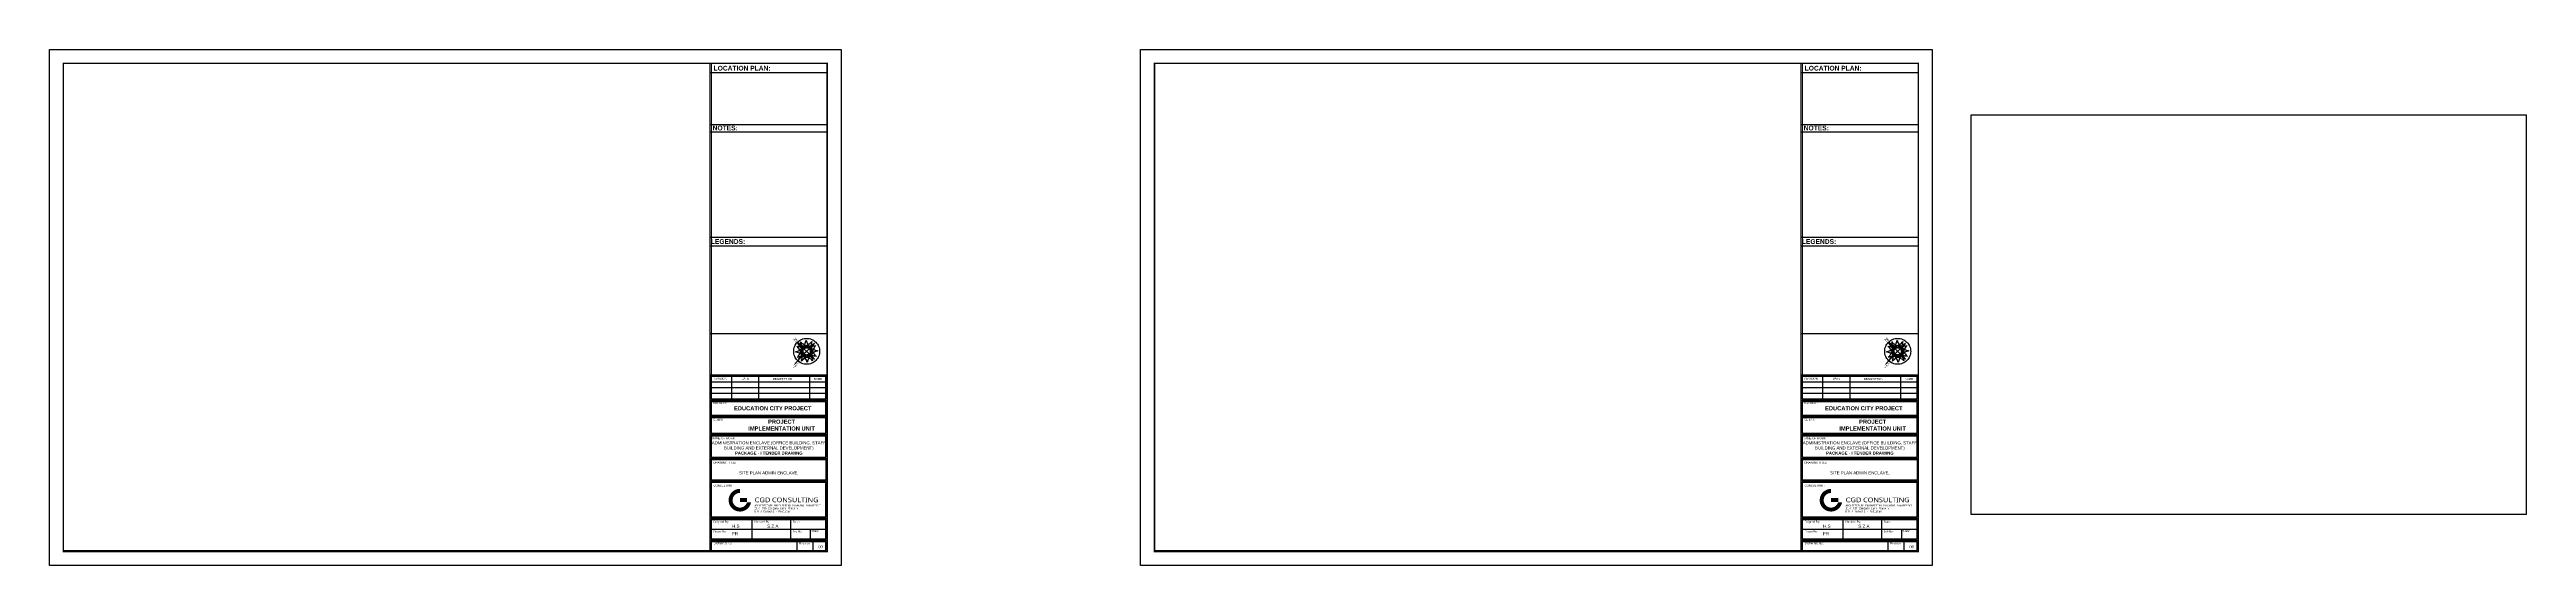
# Paper-space layout 'Layout1' of a CAD drawing. Header units: inches. Extents: x 16 to 105.8, y -6.3 to 12.4.
# The model-space entities are those that its viewports show. They can reach past a viewport. Long polylines and large blocks are cut down to what shows.
import ezdxf

# ---------------------------------------------------------------- set-up
doc = ezdxf.new("R2010")
doc.units = ezdxf.units.IN
doc.header["$LTSCALE"] = 10
for name, pattern in [('Amconstr', [9999, 9999, 0]), ('HIDDEN', [9.524999999999995, 6.349999999999998, -3.174999999999998]), ('HIDDEN2', [0.1875, 0.125, -0.0625])]:
    doc.linetypes.add(name, pattern=pattern)
for name, color, linetype in [('E--CONCRETE-SHADE', 253, 'Continuous'), ('FURN', 6, 'Continuous'), ('N', 170, 'Continuous'), ('NORTH DIR', 7, 'Continuous'), ('TEXT', 3, 'Continuous'), ('VILLA 200 TITLE SHEET$0$SHEET', 7, 'Continuous'), ('VILLA 200 TITLE SHEET$0$TEXT_R', 1, 'Continuous'), ('WALL HATCH EXIST', 253, 'Continuous')]:
    doc.layers.add(name, color=color, linetype=linetype)
doc.styles.add('ARIAL', font='arial.ttf')
doc.styles.add('OUT', font='times.ttf')
doc.styles.add('VILLA 200 TITLE SHEET$0$ROMANC', font='times.ttf')
doc.styles.add('VILLA 200 TITLE SHEET$0$Standard', font='sanss___.ttf')
doc.styles.add('VILLA 200 TITLE SHEET$0$style8', font='times.ttf')

# ---------------------------------------------------------------- blocks, each defined once
blk = doc.blocks.new('A$Ccc5a4815')
at = {"layer": 'N', "ltscale": 25}
h = blk.add_hatch(color=1, dxfattribs=at)
h.paths.add_polyline_path([(0.7743288392773522, 0.3415338024875538), (0.615514298626195, 0.56193112120215, -0.03495210480946762), (0.6053197508154256, 0.5450138032046539, -0.04332354169852892), (0.5895805049755154, 0.5262821367893906)])
h.paths.add_polyline_path([(0.7743288392773451, 0.9110689257833968), (0.5539315205468185, 0.7522543851800378, -0.07839435507942977), (0.5895805049914458, 0.7263205914974975)])
h.paths.add_polyline_path([(0.1432109378543416, 0.9726517039105573), (0.3546577967227265, 0.6688306778832924, -0.07685512860062152), (0.373802804411568, 0.7075889250662968, -0.04332354169852892), (0.3895420502674085, 0.7263205914974904)])
h.paths.add_polyline_path([(0.204793715933711, 0.3415338025034842), (0.4251910346642376, 0.5003483431068432, -0.07839435507944145), (0.3895420502514781, 0.5262821367893906)])
at = {"layer": 'TEXT'}
blk.add_hatch(color=7, dxfattribs=at).paths.add_polyline_path([(0.4880765475402598, 0.6276651209280288), (0.1157918022118025, 0.2223565202472884), (0.1187612623589374, 0.2196290066593036), (0.4910460076796568, 0.6249376073499988)])
at = {"layer": 'N', "color": 7, "ltscale": 25}
for p, q in [((0.1432109378543416, 0.9726517039105573), (0.7743288392773522, 0.3415338024875538)), ((0.1432109378543416, 0.9726517039105573), (0.4470319638816065, 0.7612048450421796)), ((0.3546577967227265, 0.6688306778832924), (0.1432109378543416, 0.9726517039105573)), ((0.204793715933711, 0.3415338025034842), (0.7743288392773451, 0.9110689257833968)), ((0.7743288392773451, 0.9110689257833968), (0.5539315205468185, 0.7522543851800378)), ((0.615514298626195, 0.6906716070688006), (0.7743288392773451, 0.9110689257833968)), ((0.3636082565848682, 0.5619311212180804), (0.204793715933711, 0.3415338025034842)), ((0.4251910346642376, 0.5003483431068432), (0.204793715933711, 0.3415338025034842)), ((0.5539315205308952, 0.5003483431068503), (0.7743288392773522, 0.3415338024875538)), ((0.7743288392773522, 0.3415338024875538), (0.615514298626195, 0.56193112120215))]:
    blk.add_line(p, q, dxfattribs=at)
at = {"layer": 'N', "color": 7}
for p, q in [((0.3895420502674085, 0.7263205914974904), (0.1432109378543416, 0.9726517039105573)), ((0.5895805049914458, 0.7263205914974975), (0.7743288392773451, 0.9110689257833968)), ((0.3895420502514781, 0.5262821367893906), (0.204793715933711, 0.3415338025034842))]:
    blk.add_line(p, q, dxfattribs=at)
at = {"layer": 'N', "color": 0, "lineweight": 25}
blk.add_lwpolyline([(0.02507911979976285, 0.1206576046863432, 0, 0.06048000000000001, 0), (0.117271716874555, 0.2209867974689246, 0.0036288, 0.0036288, 0)], format="xyseb", dxfattribs=at)
at = {"layer": 'N', "color": 0, "lineweight": 25, "extrusion": (1.381066423456795e-05, 1.711078395629521e-05, 0.9999999997582433), "elevation": -0.3486529946530273}
blk.add_lwpolyline([(0.02510457443767192, 0.1206446087616695, 0, 0.06048000000000001, 0), (0.1172765320508076, 0.2209927632461589, 0.0036288, 0.0036288, 0)], format="xyseb", dxfattribs=at)
at = {"layer": 'N', "color": 7}
blk.add_circle((0.4895612775975664, 0.6263013641354718), 0.1414485478278673, dxfattribs=at)
at = {"layer": 'NORTH DIR', "color": 1, "linetype": 'HIDDEN', "ltscale": 0.1}
for points in [[(0.5135077615841865, 0.2240738001191289, 0.2928932188136866), (0.09222590093418859, 0.6083420318105439, 0.2928932188137685), (0.4764941326258523, 1.029623892460485, 0.2928932188136866), (0.8977759932756868, 0.6453556607687858, 0.2928932188137685)], [(0.4764941326257031, 1.029623892460194, 0.2928932188136866), (0.8977759932756868, 0.6453556607687858, 0.2928932188137685), (0.5135077615840302, 0.2240738001188305, 0.2928932188136866), (0.09222590093418859, 0.6083420318105439, 0.2928932188137685)], [(0.8530677763388184, 0.4414886946863419, 0.2928932188136866), (0.3096407955016218, 0.2687820170557984, 0.2928932188137685), (0.1369341178710783, 0.8122089978929665, 0.2928932188136866), (0.6803610987082536, 0.9849156755235313, 0.2928932188137685)], [(0.1369341178710783, 0.8122089978929665, 0.2928932188136866), (0.6803610987082536, 0.9849156755235313, 0.2928932188137685), (0.8530677763388184, 0.4414886946863419, 0.2928932188136866), (0.3096407955016218, 0.2687820170557984, 0.2928932188137685)], [(0.1554409323503094, 0.4094339517224483, 0.2928932188136866), (0.277586052537508, 0.9664088610444139, 0.2928932188137685), (0.8345609618597294, 0.8442637408571727, 0.2928932188136866), (0.7124158416723745, 0.2872888315349158, 0.2928932188137685)], [(0.8345609618595802, 0.8442637408568743, 0.2928932188136866), (0.7124158416723745, 0.2872888315349158, 0.2928932188137685), (0.1554409323501531, 0.4094339517221499, 0.2928932188136866), (0.277586052537508, 0.9664088610444139, 0.2928932188137685)], [(0.4852858252579679, 0.8382849448616483, 0.1268598382015373), (0.7064370456770348, 0.6365639681366702, 0.1268598382016828), (0.5047160689518364, 0.4154127477173546, 0.1268598382015916), (0.2835648485327766, 0.6171337244426951, 0.1268598382014802)], [(0.3070343535416811, 0.7241533532550051, 0.1268598382009408), (0.5923054540702424, 0.8148154398528504, 0.1268598382009427), (0.6829675406681304, 0.5295443393243602, 0.1268598382009408), (0.3976964401396401, 0.4388822527264722, 0.1268598382009427)], [(0.6732524188219529, 0.7409804378959279, 0.1268598382015814), (0.609132538711286, 0.4485973745726142, 0.1268598382016187), (0.3167494753877875, 0.5127172546831034, 0.1268598382015269), (0.3808693554985894, 0.8051003180067156, 0.1268598382015988)]]:
    blk.add_lwpolyline(points, format="xyb", close=True, dxfattribs=at)
at = {"layer": 'NORTH DIR', "color": 250, "linetype": 'HIDDEN2', "ltscale": 12}
blk.add_circle((0.4950009471049412, 0.6268488462896613), 0.4704, dxfattribs=at)
at = {"layer": 'TEXT'}
blk.add_lwpolyline([(0.1157918022118025, 0.2223565202472884), (0.1187612623600458, 0.2196290066604121), (0.4910460076796568, 0.6249376073499988), (0.4880765475314064, 0.6276651209368822), (0.1157918022118025, 0.2223565202472884)], dxfattribs=at)
at = {"layer": 'N', "color": 7, "ltscale": 20, "style": 'OUT'}
blk.add_text('N', height=0.1306368, rotation=45, dxfattribs=at).set_placement((0.09210776723576686, 0.9411284140548943))
at = {"layer": 'N', "color": 250, "lineweight": 25, "extrusion": (1.381066423456794e-05, 1.711078395629521e-05, 0.9999999997582433), "style": 'OUT'}
blk.add_text('QIBLA (267°34\'5" )', height=0.0508032, rotation=45.52370919521076, dxfattribs=at).set_placement((0.03901496739523545, 0.01124599787667874, -0.348634240414635))

msp = doc.modelspace()

# ---------------------------------------------------------------- hatches: boundary and pattern name
at = {"layer": 'E--CONCRETE-SHADE'}
h = msp.add_hatch(dxfattribs=at)
h.set_pattern_fill('ANSI32', color=253, scale=20)
h.set_pattern_definition([(45, (0, 0), (-5.303300858899106, 5.303300858899107), []), (45, (3.5355339, 0), (-5.303300858899106, 5.303300858899107), [])])
h.paths.add_polyline_path([(6328.180768419487, 402.7645631779602), (6322.180768419401, 402.7645631779602), (6322.1807684194, 394.7645631779602), (6328.180768419487, 394.7645631779602)], flags=17)
h.paths.add_polyline_path([(6328.180768419487, 400.7645631779602), (6328.180768419487, 402.7645631779602), (6322.180768419401, 402.7645631779602), (6322.1807684194, 394.7645631779602), (6328.180768419487, 394.7645631779602)], flags=17)
at = {"layer": 'WALL HATCH EXIST', "linetype": 'Amconstr', "lineweight": 25}
h = msp.add_hatch(dxfattribs=at)
h.set_pattern_fill('AR-CONC', color=256)
h.set_pattern_definition([(49.99999999999999, (-2543.174377, 4597.89526), (182.184668996004, -15.93908553890309), [19.05, -209.55]), (355, (-2543.174377, 4597.89526), (-35.24342142496934, 191.0568452390351), [15.24, -167.64058417]), (100.4514447, (-2527.99237, 4596.5670065), (146.9412470903533, 175.1177519121951), [16.1900088, -178.0902446]), (46.18420000000002, (-2543.174377, 4648.69526), (271.0790408921299, -42.04232793272715), [28.575, -314.3249999999999]), (96.63555760999996, (-2520.584477, 4645.191760000001), (237.404134051503, 247.4261245977215), [24.28502314, -267.13560816]), (351.1841511700001, (-2543.174377, 4648.69526), (237.404134064977, 247.4261245855326), [22.85996707, -251.45973192]), (21, (-2517.774377, 4635.995260000001), (151.6143912691325, -102.2651981870876), [19.05, -209.55]), (326.0000000000001, (-2517.774377, 4635.995260000001), (61.80202834764707, 184.1879661223193), [15.24, -167.64]), (71.45144499999999, (-2505.1398444, 4627.4731601), (213.4164192787161, 81.92276888590524), [16.1900088, -178.0899376]), (37.50000000000001, (-2543.174377, 4597.89526), (3.088603250591817, 84.55503887315311), [0, -165.608, 0, -170.18, 0, -168.275]), (7.499999999999999, (-2543.174377, 4597.89526), (66.81966251030575, 100.1805748181195), [0, -97.02799999999999, 0, -161.798, 0, -64.135]), (327.5, (-2599.816377, 4597.89526), (135.5905951668714, -5.728743992673444), [0, -63.5, 0, -198.12, 0, -262.89]), (317.5, (-2625.216377, 4597.89526), (148.129181386018, 25.42649103333303), [0, -82.55, 0, -131.572, 0, -186.69])])
h.paths.add_polyline_path([(4284.382099386432, 3408.267208869548), (4261.658533075311, 3408.267208869548), (4261.658533075311, 3406.767208869548), (4284.382099386432, 3406.767208869548)])

psp = doc.layouts.get("Layout1")

# ---------------------------------------------------------------- hatches: boundary and pattern name
h = psp.add_hatch(color=16)
h.dxf.hatch_style = 1
h.set_gradient(color1=(127, 0, 0), color2=(255, 41, 41), one_color=1, tint=0.5799999833106995, name='INVCURVED')
edge = h.paths.add_edge_path()
edge.add_arc((41.01608834689336, -3.971530119728634), 0.2681650934666897, 90.00000000000172, 344.1941666297146)
edge.add_line((41.27411418985046, -4.044572448006669), (41.42098025420763, -4.044572448006669))
edge.add_arc((41.01608834689348, -3.971530119728548), 0.4114275614598377, 90.0000000000162, 349.77385231040506, ccw=False)
edge.add_line((41.01608834689336, -3.560102558268712), (41.01608834689336, -3.703365026261949))
h = psp.add_hatch(color=16)
h.dxf.hatch_style = 1
h.set_gradient(color1=(127, 0, 0), color2=(255, 41, 41), one_color=1, tint=0.5799999833106995, name='INVCURVED')
edge = h.paths.add_edge_path()
edge.add_arc((80.59514057578099, -3.971530119728634), 0.2681650934666897, 90.00000000000172, 344.1941666297146)
edge.add_line((80.85316641873808, -4.044572448006669), (81.00003248309525, -4.044572448006669))
edge.add_arc((80.5951405757811, -3.971530119728548), 0.4114275614598377, 90.0000000000162, 349.77385231040506, ccw=False)
edge.add_line((80.59514057578099, -3.560102558268712), (80.59514057578099, -3.703365026261949))
at = {"lineweight": -3}
h = psp.add_hatch(color=0, dxfattribs=at)
h.dxf.hatch_style = 1
h.paths.add_polyline_path([(41.01608834689336, -4.036121624024016), (41.276993827773, -4.036121624024016), (41.276993827773, -3.893397289965726), (41.01608834689336, -3.893397289965726)])
h = psp.add_hatch(color=0, dxfattribs=at)
h.dxf.hatch_style = 1
h.paths.add_polyline_path([(80.59514057578099, -4.036121624024016), (80.85604605666063, -4.036121624024016), (80.85604605666063, -3.893397289965726), (80.59514057578099, -3.893397289965726)])

# ---------------------------------------------------------------- linework, layer by layer
for p, q in [((39.93964210150802, 11.54368230168161), (44.184857555735, 11.54368230168161)), ((79.51869433039565, 11.54368230168161), (83.76390978462263, 11.54368230168161)), ((39.93964210150802, 9.655682301681615), (44.184857555735, 9.655682301681615)), ((39.93964210150802, 9.387682301681615), (44.184857555735, 9.387682301681615)), ((79.51869433039565, 9.655682301681615), (83.76390978462263, 9.655682301681615)), ((79.51869433039565, 9.387682301681615), (83.76390978462263, 9.387682301681615)), ((39.93964210150802, 5.569682301681617), (44.207857555735, 5.569682301681613)), ((79.51869433039565, 5.569682301681617), (83.78690978462262, 5.569682301681613)), ((39.93964210150802, 5.256682301681613), (44.184857555735, 5.256682301681613)), ((79.51869433039565, 5.256682301681613), (83.76390978462263, 5.256682301681613))]:
    psp.add_line(p, q)
for points in [[(15.97157666030625, 12.37606707095105), (44.68485755573501, 12.37606707095105), (44.684857555735, -6.337756546307652), (15.97157666030625, -6.337756546307652)], [(55.55062888919389, 12.37606707095105), (84.26390978462264, 12.37606707095105), (84.26390978462263, -6.337756546307652), (55.55062888919389, -6.337756546307652)]]:
    psp.add_lwpolyline(points, close=True)
at = {"color": 1, "ltscale": 0.05, "const_width": 0.05716797761387667}
for points in [[(16.47157666030625, -5.837756546307652), (44.184857555735, -5.837756546307652), (44.184857555735, 11.87606707095105), (16.47157666030625, 11.87606707095105)], [(56.05062888919389, -5.837756546307652), (83.76390978462263, -5.837756546307652), (83.76390978462263, 11.87606707095105), (56.05062888919389, 11.87606707095105)]]:
    psp.add_lwpolyline(points, close=True, dxfattribs=at)
at = {"layer": 'Defpoints', "linetype": 'Amconstr', "lineweight": 25}
psp.add_lwpolyline([(85.66269705603167, -4.476792733367944), (105.823503021967, -4.476792733367944), (105.823503021967, 9.996685783135462), (85.66269705603167, 9.996685783135462), (85.66269705603167, -4.476792733367944)], close=True, dxfattribs=at)
at = {"layer": 'VILLA 200 TITLE SHEET$0$SHEET'}
for p, q in [((39.93964210150802, -5.837756546307652), (39.93964210150802, 11.87606707095105)), ((79.51869433039565, -5.837756546307652), (79.51869433039565, 11.87606707095105)), ((39.93964210150801, 2.072721611542251), (44.184857555735, 2.072721611542249)), ((79.51869433039565, 2.072721611542251), (83.76390978462263, 2.072721611542249)), ((39.94464210150802, 0.5810077881904139), (44.189857555735, 0.5810077881904139)), ((39.99184516732888, 0.5338047228555833), (44.13765448942835, 0.5338047228555833)), ((39.99184516732888, 0.3261112268313031), (44.13765448942835, 0.3261112268313013)), ((39.99184516732888, 0.1184177393580566), (44.13765448942835, 0.1184177393580566)), ((43.55261616428903, -0.296969237143168), (43.55261616428903, 0.5338047228555833)), ((44.13765448942838, 0.1037242511074457), (44.13765448942838, 0.5810077881904139)), ((44.13765448942838, -0.2969692371431663), (44.13765448942838, 0.1037242511074439)), ((79.52369433039564, 0.5810077881904139), (83.76890978462262, 0.5810077881904139)), ((79.57089739621651, 0.5338047228555833), (83.71670671831598, 0.5338047228555833)), ((79.57089739621651, 0.3261112268313031), (83.71670671831598, 0.3261112268313013)), ((79.57089739621651, 0.1184177393580566), (83.71670671831598, 0.1184177393580566)), ((83.13166839317665, -0.296969237143168), (83.13166839317665, 0.5338047228555833)), ((83.716706718316, 0.1037242511074457), (83.716706718316, 0.5810077881904139)), ((83.716706718316, -0.2969692371431663), (83.716706718316, 0.1037242511074439)), ((39.93964210150802, -0.3434788181142157), (44.184857555735, -0.3434788181142157)), ((39.98684516732889, -0.296969237143168), (44.13765448942838, -0.2969692371431663)), ((39.98684516732889, -0.3906818811169437), (44.13765448942838, -0.3906818811169437)), ((39.98684516732889, -0.881627098400573), (44.13765448942838, -0.881627098400573)), ((39.99184516732888, -0.08927574889255574), (44.14265448942837, -0.08927574889255574)), ((44.13765448942838, -1.086627098400573), (44.13765448942838, -0.3906818811169419)), ((79.51869433039565, -0.3434788181142157), (83.76390978462263, -0.3434788181142157)), ((79.56589739621651, -0.296969237143168), (83.716706718316, -0.2969692371431663)), ((79.56589739621651, -0.3906818811169437), (83.716706718316, -0.3906818811169437)), ((79.56589739621651, -0.881627098400573), (83.716706718316, -0.881627098400573)), ((79.57089739621651, -0.08927574889255574), (83.721706718316, -0.08927574889255574)), ((83.716706718316, -1.086627098400573), (83.716706718316, -0.3906818811169419)), ((39.93964210150802, -0.9288301614032992), (44.184857555735, -0.9288301614032992)), ((39.93964210150802, -1.586559181233218), (44.184857555735, -1.586559181233218)), ((39.98684516732889, -0.9760332306249655), (44.13765448942838, -0.9760332306249655)), ((39.98684516732889, -1.539356114343656), (44.13765448942838, -1.539356114343656)), ((39.98684516732889, -1.635965313457611), (44.13765448942838, -1.635965313457611)), ((44.13765448942838, -1.539356114343656), (44.13765448942838, -0.9760332306249655)), ((44.13765448942838, -2.414288197176303), (44.13765448942841, -1.635965313457611)), ((79.51869433039565, -0.9288301614032992), (83.76390978462263, -0.9288301614032992)), ((79.51869433039565, -1.586559181233218), (83.76390978462263, -1.586559181233218)), ((79.56589739621651, -0.9760332306249655), (83.716706718316, -0.9760332306249655)), ((79.56589739621651, -1.539356114343656), (83.716706718316, -1.539356114343656)), ((79.56589739621651, -1.635965313457611), (83.716706718316, -1.635965313457611)), ((83.716706718316, -1.539356114343656), (83.716706718316, -0.9760332306249655)), ((83.716706718316, -2.414288197176303), (83.71670671831603, -1.635965313457611)), ((39.93964210150802, -2.461491264065865), (44.184857555735, -2.461491264065865)), ((39.98684516732889, -2.414288197176303), (44.13765448942838, -2.414288197176303)), ((39.98684516732889, -2.49842011248966), (44.13765448942838, -2.49842011248966)), ((44.13765448942838, -2.49842011248966), (44.13765448942838, -3.226671839967942)), ((79.51869433039565, -2.461491264065865), (83.76390978462263, -2.461491264065865)), ((79.56589739621651, -2.414288197176303), (83.716706718316, -2.414288197176303)), ((79.56589739621651, -2.49842011248966), (83.716706718316, -2.49842011248966)), ((83.716706718316, -2.49842011248966), (83.716706718316, -3.226671839967942)), ((39.93964210150802, -3.273874905302771), (44.184857555735, -3.273874905302771)), ((39.98684516732889, -3.226671839967942), (44.13765448942838, -3.226671839967942)), ((39.98684516732889, -3.321077974524433), (44.13765448942838, -3.321077974524433)), ((44.13765448942838, -4.577434680878824), (44.13765448942838, -3.321077974524433)), ((79.51869433039565, -3.273874905302771), (83.76390978462263, -3.273874905302771)), ((79.56589739621651, -3.226671839967942), (83.716706718316, -3.226671839967942)), ((79.56589739621651, -3.321077974524433), (83.716706718316, -3.321077974524433)), ((83.716706718316, -4.577434680878824), (83.716706718316, -3.321077974524433)), ((39.93964210150802, -4.624637744658919), (44.184857555735, -4.624637744658919)), ((39.98684516732889, -4.577434680878824), (44.13765448942838, -4.577434680878824)), ((39.98684516732889, -4.671840809993746), (44.13765449001134, -4.671840809993746)), ((39.98684516732889, -5.375166502916862), (39.98684516732889, -4.671840811548478)), ((39.98684516732889, -5.023503657232673), (44.13765449001134, -5.023503657232673)), ((39.98684516732889, -5.375166501362131), (44.13765449001134, -5.375166501362131)), ((41.45956404788198, -5.375166501362131), (41.45956404788198, -4.671840809993746)), ((42.85890151061913, -5.375166501362131), (42.85890151061913, -4.671840809993746)), ((43.58010057484167, -5.375166501362131), (43.58010057484167, -5.023503657232673)), ((44.13765449001134, -5.375166501362131), (44.13765449001134, -4.671840809993746)), ((79.51869433039565, -4.624637744658919), (83.76390978462263, -4.624637744658919)), ((79.56589739621651, -4.577434680878824), (83.716706718316, -4.577434680878824)), ((79.56589739621651, -4.671840809993746), (83.71670671889896, -4.671840809993746)), ((79.56589739621651, -5.375166502916862), (79.56589739621651, -4.671840811548478)), ((79.56589739621651, -5.023503657232673), (83.71670671889896, -5.023503657232673)), ((79.56589739621651, -5.375166501362131), (83.71670671889896, -5.375166501362131)), ((81.0386162767696, -5.375166501362131), (81.0386162767696, -4.671840809993746)), ((82.43795373950675, -5.375166501362131), (82.43795373950675, -4.671840809993746)), ((83.15915280372931, -5.375166501362131), (83.15915280372931, -5.023503657232673)), ((83.71670671889896, -5.375166501362131), (83.71670671889896, -4.671840809993746)), ((39.93964210150802, -5.422369564364857), (44.18485755631796, -5.422369564364857)), ((39.98684516732889, -5.469572629699684), (44.13765449001134, -5.469572629699684)), ((39.98684516732889, -5.790553477085986), (39.98684516732889, -5.469572629699684)), ((39.98684516732889, -5.790553477085986), (44.13765449001134, -5.790553477085986)), ((43.08745638829013, -5.790553477085986), (43.08745638829013, -5.469572629699684)), ((43.67594616447858, -5.790553477085986), (43.67594616447858, -5.469572629699684)), ((44.13765449001134, -5.790553477085986), (44.13765449001134, -5.469572629699684)), ((79.51869433039565, -5.422369564364857), (83.76390978520558, -5.422369564364857)), ((79.56589739621651, -5.469572629699684), (83.71670671889896, -5.469572629699684)), ((79.56589739621651, -5.790553477085986), (79.56589739621651, -5.469572629699684)), ((79.56589739621651, -5.790553477085986), (83.71670671889896, -5.790553477085986)), ((82.66650861717775, -5.790553477085986), (82.66650861717775, -5.469572629699684)), ((83.25499839336621, -5.790553477085986), (83.25499839336621, -5.469572629699684)), ((83.71670671889896, -5.790553477085986), (83.71670671889896, -5.469572629699684))]:
    psp.add_line(p, q, dxfattribs=at)
for points in [[(39.98684516732889, 0.1037242511074457), (39.98684516732889, 0.5810077881904139)], [(39.98684516732889, -0.296969237143168), (39.98684516732889, 0.1037242511074457)], [(40.72524221776224, -0.296969237143168), (40.72524221776224, 0.5338047228555833)], [(41.70671036055123, -0.296969237143168), (41.70671036055123, 0.5338047228555833)], [(79.56589739621651, 0.1037242511074457), (79.56589739621651, 0.5810077881904139)], [(79.56589739621651, -0.296969237143168), (79.56589739621651, 0.1037242511074457)], [(80.30429444664986, -0.296969237143168), (80.30429444664986, 0.5338047228555833)], [(81.28576258943886, -0.296969237143168), (81.28576258943886, 0.5338047228555833)], [(39.98684516732889, -1.086627098400573), (39.98684516732889, -0.3906818811169437)], [(79.56589739621651, -1.086627098400573), (79.56589739621651, -0.3906818811169437)], [(39.98684516732889, -1.539356114343656), (39.98684516732889, -0.9760332306249655)], [(39.98684516732889, -2.414288197176303), (39.98684516732889, -1.635965313457611)], [(79.56589739621651, -1.539356114343656), (79.56589739621651, -0.9760332306249655)], [(79.56589739621651, -2.414288197176303), (79.56589739621651, -1.635965313457611)], [(39.98684516732889, -3.226671839967942), (39.98684516732889, -2.49842011248966)], [(79.56589739621651, -3.226671839967942), (79.56589739621651, -2.49842011248966)], [(39.98684516732889, -4.577434680878824), (39.98684516732889, -3.321077974524433)], [(79.56589739621651, -4.577434680878824), (79.56589739621651, -3.321077974524433)]]:
    psp.add_lwpolyline(points, dxfattribs=at)

# ---------------------------------------------------------------- block references
for p in [(42.94086364162292, 0.8016503916979918), (82.51991587051054, 0.8016503916979918)]:
    psp.add_blockref('A$Ccc5a4815', p)

# ---------------------------------------------------------------- texts
at = {"color": 0, "char_height": 0.06441300121449668, "width": 2.851807567006626, "attachment_point": 1, "style": 'VILLA 200 TITLE SHEET$0$Standard'}
for s, insert in [('{\\fConsolas|b0|i0|c0|p49;ARCHITECTURE-ENGINEERING-PLANNING-MANAGEMENT}', (41.54668061030129, -4.131847321364617)), ('{\\fConsolas|b0|i0|c0|p49;21-C 5th Zamzama Lane Phase V}', (41.54668061030129, -4.233181464743943)), ('{\\fConsolas|b0|i0|c0|p49;D H A Karachi - Pakistan}', (41.54668061030129, -4.343295085360609)), ('{\\fConsolas|b0|i0|c0|p49;ARCHITECTURE-ENGINEERING-PLANNING-MANAGEMENT}', (81.12573283918891, -4.131847321364617)), ('{\\fConsolas|b0|i0|c0|p49;21-C 5th Zamzama Lane Phase V}', (81.12573283918891, -4.233181464743943)), ('{\\fConsolas|b0|i0|c0|p49;D H A Karachi - Pakistan}', (81.12573283918891, -4.343295085360609))]:
    psp.add_mtext(s, dxfattribs=dict(at, insert=insert))
at = {"color": 0, "lineweight": -3, "char_height": 0.1697895953235347, "attachment_point": 1, "style": 'VILLA 200 TITLE SHEET$0$Standard'}
for s, width, insert in [('{\\fVerdana|b0|i0|c0|p34;\\W1.1;CGD}', 0.3569553635660663, (41.54668061030129, -3.875264000661801)), ('{\\fYu Gothic Light|b0|i0|c0|p34;\\W1.2;\\C0;CONSULTING}', 0.9906454022321673, (42.17843442279625, -3.875264000661801)), ('{\\fVerdana|b0|i0|c0|p34;\\W1.1;CGD}', 0.3569553635660663, (81.12573283918891, -3.875264000661801)), ('{\\fYu Gothic Light|b0|i0|c0|p34;\\W1.2;\\C0;CONSULTING}', 0.9906454022321673, (81.75748665168388, -3.875264000661801))]:
    psp.add_mtext_dynamic_manual_height_columns(s, width=width, gutter_width=15.35581912016723, heights=[0], dxfattribs=dict(at, insert=insert))
at = {"layer": 'VILLA 200 TITLE SHEET$0$TEXT_R', "style": 'ARIAL'}
for s, p in [('REVISION', (40.05044050992712, 0.4047854557594075)), ('DATE', (41.07715291096608, 0.4057724734216333)), ('DESCRIPTION', (42.20600699051767, 0.3904774254257131)), ('NAME', (43.6987223590401, 0.3904774254257131)), ('REVISION', (79.62949273881475, 0.4047854557594075)), ('DATE', (80.65620513985371, 0.4057724734216333)), ('DESCRIPTION', (81.7850592194053, 0.3904774254257131)), ('NAME', (83.27777458792772, 0.3904774254257131)), ('PROJECT:', (40.05278393983037, -0.4845861469651762, -0.001817594947729345)), ('PROJECT:', (79.631836168718, -0.4845861469651762, -0.001817594947729345)), ('NAME OF WORK:', (40.01242363815664, -1.757818637526581, -0.001817594947729345)), ('CLIENT:', (40.05048088712713, -1.08381863752658, -0.001817594947729345)), ('NAME OF WORK:', (79.59147586704427, -1.757818637526581, -0.001817594947729345)), ('CLIENT:', (79.62953311601476, -1.08381863752658, -0.001817594947729345)), ('DRAWING TITLE: ', (40.05552064808655, -2.641019147890388, -0.001817594947729345)), ('DRAWING TITLE: ', (79.63457287697418, -2.641019147890388, -0.001817594947729345)), ('CONSULTANT:', (40.06017342004251, -3.477298447235365, -0.001817594947729345)), ('CONSULTANT:', (79.63922564893014, -3.477298447235365, -0.001817594947729345)), ('Deigned By:', (40.05985846788975, -4.790104259702908)), ('Drawn By :', (40.05985846788975, -5.141767099945532)), ('Checked By:', (41.5205725490383, -4.790104259702908)), ('Job No: ', (42.93191481069423, -5.141767099945532)), ('Date:', (42.93191481069423, -4.790104259702908)), ('Sheet', (43.6087220960051, -5.120091740876724)), ('Deigned By:', (79.63891069677737, -4.790104259702908)), ('Drawn By :', (79.63891069677737, -5.141767099945532)), ('Checked By:', (81.09962477792592, -4.790104259702908)), ('Job No: ', (82.51096703958186, -5.141767099945532)), ('Date:', (82.51096703958186, -4.790104259702908)), ('Sheet', (83.18777432489273, -5.120091740876724)), ('DRAWING No:', (40.0631436917289, -5.569630265127863)), ('Revision', (43.16046968826803, -5.575514434665678)), ('DRAWING No:', (79.64219592061653, -5.569630265127863)), ('Revision', (82.73952191715566, -5.575514434665678))]:
    psp.add_text(s, height=0.072848585800669, dxfattribs=at).set_placement(p)
at = {"layer": 'VILLA 200 TITLE SHEET$0$TEXT_R', "lineweight": -3, "style": 'ARIAL'}
for s, p in [('H.S', (40.72878634800268, -4.972133331101524)), ('FR', (40.72878634800268, -5.245186826489537)), ('S.Z.A', (42.00308247764892, -4.972133331101524)), ('H.S', (80.3078385768903, -4.972133331101524)), ('FR', (80.3078385768903, -5.245186826489537)), ('S.Z.A', (81.58213470653655, -4.972133331101524))]:
    psp.add_text(s, height=0.1173784773072303, dxfattribs=at).set_placement(p)
at = {"layer": 'VILLA 200 TITLE SHEET$0$TEXT_R', "color": 0, "style": 'VILLA 200 TITLE SHEET$0$ROMANC'}
for p in [(43.86045662556158, -5.711505857774554), (83.4395088544492, -5.711505857774554)]:
    psp.add_text('00', height=0.1043364242730936, dxfattribs=at).set_placement(p)
at = {"layer": 'VILLA 200 TITLE SHEET$0$TEXT_R', "attachment_point": 5, "style": 'VILLA 200 TITLE SHEET$0$style8'}
for s, insert, char_height, width in [('{\\fArial|b1|i0|c0|p34;LOCATION PLAN:}', (41.09410537449424, 11.69834788743655), 0.1728125390578901, 4.112660262413472), ('{\\fArial|b1|i0|c0|p34;LOCATION PLAN:}', (80.67315760338187, 11.69834788743655), 0.1728125390578901, 4.112660262413472), ('{\\fArial|b1|i0|c0|p34;NOTES:}', (40.48210537449422, 9.529347887436543), 0.1728125390578901, 4.112660262413472), ('{\\fArial|b1|i0|c0|p34;NOTES:}', (80.06115760338184, 9.529347887436543), 0.1728125390578901, 4.112660262413472), ('{\\fArial|b1|i0|c0|p34;LEGENDS:}', (40.58310537449425, 5.41034788743654), 0.1728125390578901, 4.112660262413472), ('{\\fArial|b1|i0|c0|p34;LEGENDS:}', (80.16215760338187, 5.41034788743654), 0.1728125390578901, 4.112660262413472), ('{\\fArial|b1|i0|c0|p34; EDUCATION CITY PROJECT}', (42.17618969933242, -0.6363254987991489), 0.1490508149374302, 3.54716947633162), ('{\\fArial|b1|i0|c0|p34; EDUCATION CITY PROJECT}', (81.75524192822004, -0.6363254987991489), 0.1490508149374302, 3.54716947633162), ('{\\fArial|b1|i0|c0|p34;PROJECT \\PIMPLEMENTATION UNIT}', (42.52711690962139, -1.247548576811935), 0.1490508149374302, 2.726222344536696), ('{\\fArial|b1|i0|c0|p34;PROJECT \\PIMPLEMENTATION UNIT}', (82.10616913850902, -1.247548576811935), 0.1490508149374302, 2.726222344536696), ('{\\fArial|b0|i0|c0|p34;\\H1.3333x;ADMINISTRATION ENCLAVE (OFFICE BUILDING, STAFF BUILDING AND EXTERNAL DEVELOPMENT)\\P\\fArial|b1|i0|c0|p34;PACKAGE - I TENDER DRAWING}', (42.06261224251774, -2.077037785869406), 0.08377587367076934, 4.557245192805648), ('{\\fArial|b0|i0|c0|p34;\\H1.3333x;ADMINISTRATION ENCLAVE (OFFICE BUILDING, STAFF BUILDING AND EXTERNAL DEVELOPMENT)\\P\\fArial|b1|i0|c0|p34;PACKAGE - I TENDER DRAWING}', (81.64166447140536, -2.077037785869406), 0.08377587367076934, 4.557245192805648), ('{\\fArial|b0|i0|c0|p34;\\H1.3333x;SITE PLAN ADMIN ENCLAVE, }', (42.06261224251774, -2.989601039038901), 0.08377587367076934, 4.557245192805648), ('{\\fArial|b0|i0|c0|p34;\\H1.3333x;SITE PLAN ADMIN ENCLAVE, }', (81.64166447140536, -2.989601039038901), 0.08377587367076934, 4.557245192805648)]:
    psp.add_mtext(s, dxfattribs=dict(at, insert=insert, char_height=char_height, width=width))

# ---------------------------------------------------------------- viewports
at = {"layer": 'Defpoints', "linetype": 'Amconstr', "lineweight": 25, "view_target_point": (292614.3872251277, 78146.10974468636), "view_twist_angle": -345.7461911055418}
vp = psp.add_viewport(center=(95.74310003899932, 2.759946524883759), size=(20.16080596593528, 14.47347851650341), view_center_point=(-193615.1619691797, -129030.3654958066), view_height=7899.708452500102, status=4, dxfattribs=at)
vp.frozen_layers = ['WALL HATCH EXIST']
vp.dxf.flags = 0x10000  # cut along an outline
vp.dxf.clipping_boundary_handle = psp.add_lwpolyline([(85.66269705603167, -4.476792733367944), (105.823503021967, -4.476792733367944), (105.823503021967, 9.996685783135462), (85.66269705603167, 9.996685783135462), (85.66269705603167, -4.476792733367944)], format="xyb", close=True, dxfattribs={"invisible": 1}).dxf.handle
at = {"layer": 'FURN', "linetype": 'Amconstr', "lineweight": 25, "view_target_point": (292614.3872251277, 78146.10974468636)}
psp.add_viewport(center=(28.22921091381757, 3.042756796932533), size=(23.51526850702263, 17.66662054803704), view_center_point=(-287435.0792572849, -77383.01633609645), view_height=12545.25687688905, dxfattribs=at)
psp.add_viewport(center=(67.8082631427052, 3.042756796932533), size=(23.51526850702263, 17.66662054803704), view_center_point=(-229608.0125941839, -77476.21197223701), view_height=13925.23501328072, status=3, dxfattribs=at)

doc.saveas('drawing.dxf')
